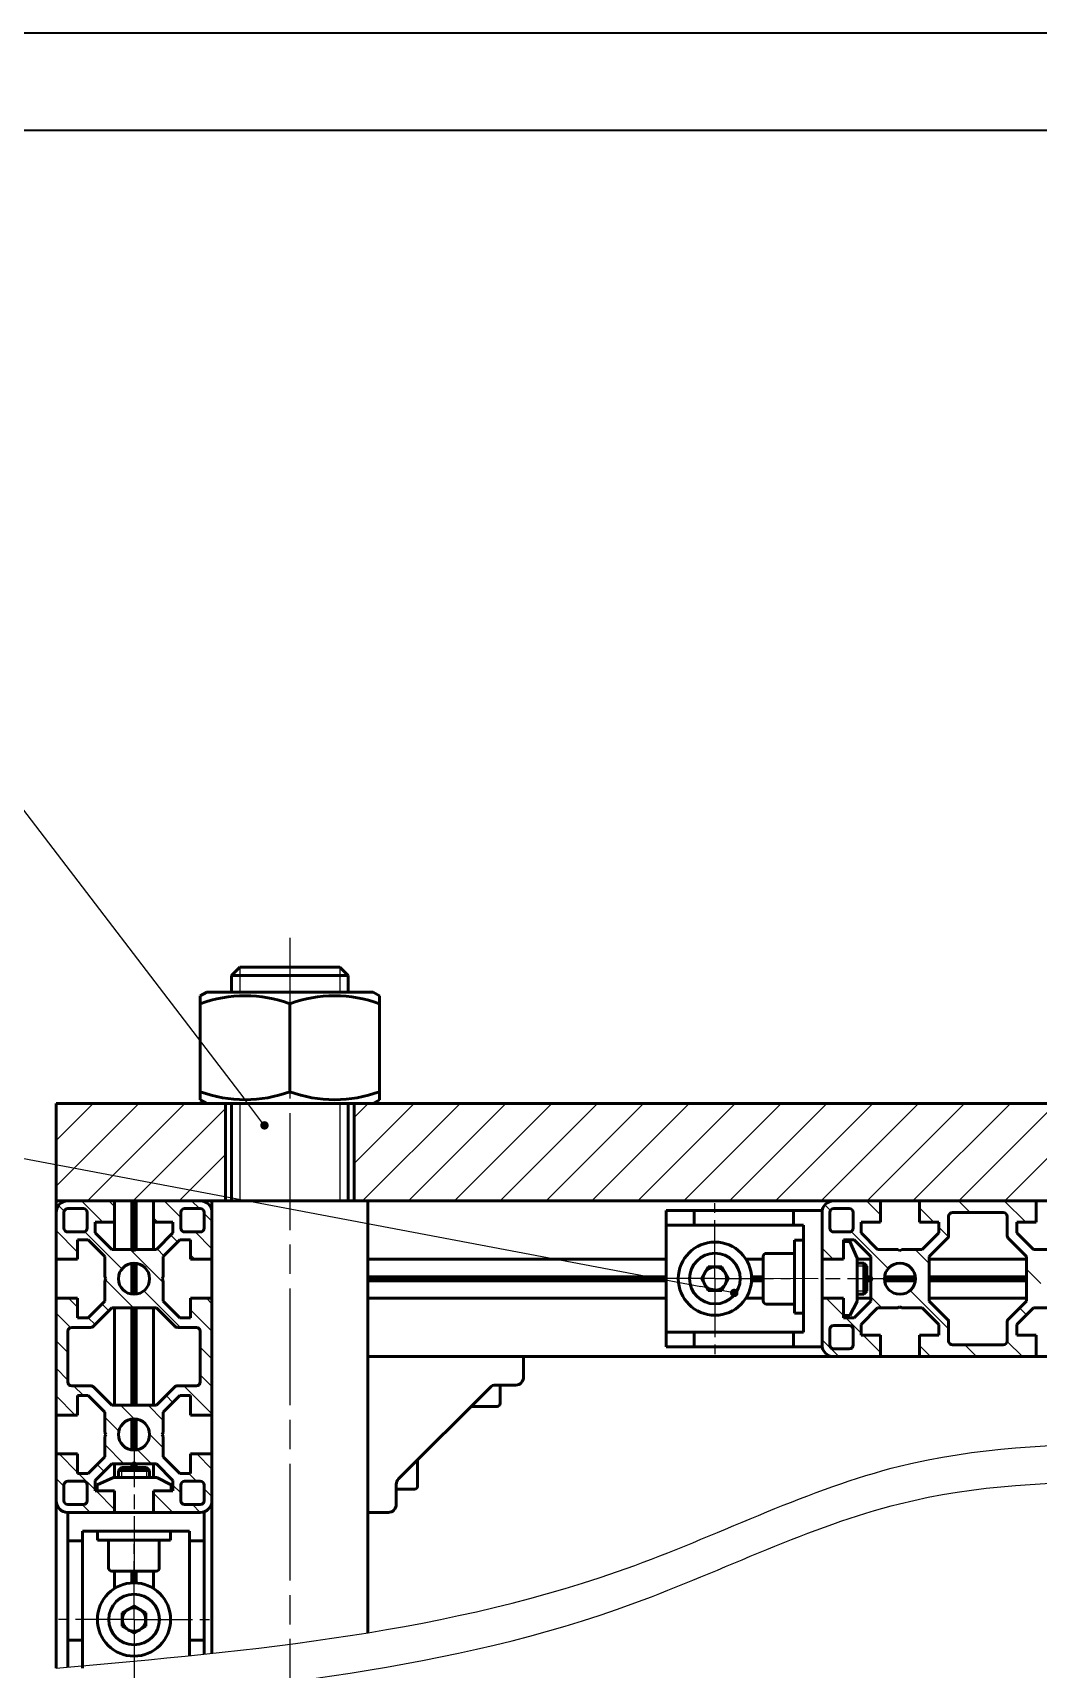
# Model space of a CAD drawing. Header units: millimetres. Extents: x 32504 to 36677, y 41990 to 42879.
# Drawn here: x 34735 to 34838.2, y 42700.6 to 42868.6 of the extents above; entities that cross this region are included whole.
import ezdxf

# ---------------------------------------------------------------- set-up
doc = ezdxf.new("R2010")
doc.units = ezdxf.units.MM
doc.linetypes.add('AM_ISO08W050', pattern=[18, 12, -1.5, 3, -1.5])
doc.linetypes.add('AM_ISO08W050x2', pattern=[9, 6, -0.75, 1.5, -0.75])
for name, color, linetype, lineweight in [('AM_0N', 7, 'Continuous', 50), ('AM_4N', 3, 'Continuous', 25), ('AM_5', 3, 'Continuous', 25), ('Duong_tam', 4, 'AM_ISO08W050', 25), ('Net_dam', 7, 'Continuous', 50), ('Net_manh', 3, 'Continuous', 25)]:
    doc.layers.add(name, color=color, linetype=linetype, lineweight=lineweight)

msp = doc.modelspace()

# ---------------------------------------------------------------- hatches: boundary and pattern name
at = {"layer": 'AM_5'}
h = msp.add_hatch(color=256, dxfattribs=at)
edge = h.paths.add_edge_path(flags=0)
edge.add_arc((34758.7896, 42756.4168), 0.4375, 0, 360)
h = msp.add_hatch(color=256, dxfattribs=at)
edge = h.paths.add_edge_path(flags=0)
edge.add_arc((34807.0248, 42739.2125), 0.4375, 0, 360)
at = {"layer": 'Net_manh'}
h = msp.add_hatch(dxfattribs=at)
h.set_pattern_fill('_U', color=256, scale=3.33, angle=45, pattern_type=0)
h.set_pattern_definition([(45, (40724.442, 64456.958), (-2.3546656, 2.3546656), [])])
h.paths.add_polyline_path([(34778.3331, 42748.6698), (34882.5341, 42748.6698), (34882.5341, 42758.6698), (34778.3331, 42758.6698)])
h.paths.add_polyline_path([(34778.3331, 42758.6698), (34767.9941, 42758.6698), (34767.9941, 42748.6698), (34778.3331, 42748.6698)])
h.paths.add_polyline_path([(34754.7941, 42748.6698), (34754.7941, 42758.6698), (34752.8541, 42758.6698), (34737.3941, 42758.6698), (34737.3941, 42748.6698)])
h.paths.add_polyline_path([(34920.2541, 42758.6698), (34920.2541, 42748.6698), (34993.3815, 42748.6698), (35002.5703, 42754.9401), (35002.5703, 42758.6698)])
h.paths.add_polyline_path([(35008.0358, 42758.6698), (34993.3815, 42748.6698), (35034.7941, 42748.6698), (35034.7941, 42758.6698), (35032.8541, 42758.6698)])
h.paths.add_polyline_path([(35065.3941, 42758.6698), (35047.9941, 42758.6698), (35047.9941, 42748.6698), (35065.3941, 42748.6698)])
h = msp.add_hatch(dxfattribs=at)
h.set_pattern_fill('_U', color=256, scale=2, angle=315, style=0, pattern_type=0)
h.set_pattern_definition([(315, (40417.1464, 66832.2228), (1.41421356, 1.41421356), [])])
h.paths.add_polyline_path([(34748.3941, 42742.9627), (34750.1013, 42744.6698), (34751.1941, 42744.6698), (34751.1941, 42742.6698), (34753.2741, 42742.6698, 0.41421356), (34753.3941, 42742.7898), (34753.3941, 42747.4698, 0.41421356), (34752.1941, 42748.6698), (34747.5141, 42748.6698, 0.41421356), (34747.3941, 42748.5498), (34747.3941, 42746.4698), (34749.3941, 42746.4698), (34749.3941, 42745.3769), (34747.687, 42743.6698), (34745.602, 42743.6698), (34745.3941, 42743.5498), (34745.1863, 42743.6698), (34743.1013, 42743.6698), (34741.3941, 42745.3769), (34741.3941, 42746.4698), (34743.3941, 42746.4698), (34743.3941, 42748.5498, 0.41421356), (34743.2741, 42748.6698), (34738.5941, 42748.6698, 0.41421356), (34737.3941, 42747.4698), (34737.3941, 42742.7898, 0.41421356), (34737.5141, 42742.6698), (34739.5941, 42742.6698), (34739.5941, 42744.6698), (34740.687, 42744.6698), (34742.3941, 42742.9627), (34742.3941, 42740.8776), (34742.5141, 42740.6698), (34742.3941, 42740.4619), (34742.3941, 42738.3769), (34740.687, 42736.6698), (34739.5941, 42736.6698), (34739.5941, 42738.6698), (34737.5141, 42738.6698, 0.41421356), (34737.3941, 42738.5498), (34737.3941, 42726.7898, 0.41421356), (34737.5141, 42726.6698), (34739.5941, 42726.6698), (34739.5941, 42728.6698), (34740.687, 42728.6698), (34742.3941, 42726.9627), (34742.3941, 42724.8776), (34742.5141, 42724.6698), (34742.3941, 42724.4619), (34742.3941, 42722.3769), (34740.687, 42720.6698), (34739.5941, 42720.6698), (34739.5941, 42722.6698), (34737.5141, 42722.6698, 0.41421356), (34737.3941, 42722.5498), (34737.3941, 42717.8698, 0.41421356), (34738.5941, 42716.6698), (34743.2741, 42716.6698, 0.41421356), (34743.3941, 42716.7898), (34743.3941, 42718.8698), (34741.3941, 42718.8698), (34741.3941, 42719.9627), (34743.1012, 42721.6698), (34745.1863, 42721.6698), (34745.3941, 42721.7898), (34745.602, 42721.6698), (34747.687, 42721.6698), (34749.3941, 42719.9627), (34749.3941, 42718.8698), (34747.3941, 42718.8698), (34747.3941, 42716.7898, 0.41421356), (34747.5141, 42716.6698), (34752.1941, 42716.6698, 0.41421356), (34753.3941, 42717.8698), (34753.3941, 42722.5498, 0.41421356), (34753.2741, 42722.6698), (34751.1941, 42722.6698), (34751.1941, 42720.6698), (34750.1013, 42720.6698), (34748.3941, 42722.3769), (34748.3941, 42724.4619), (34748.2741, 42724.6698), (34748.3941, 42724.8776), (34748.3941, 42726.9627), (34750.1013, 42728.6698), (34751.1941, 42728.6698), (34751.1941, 42726.6698), (34753.2741, 42726.6698, 0.41421356), (34753.3941, 42726.7898), (34753.3941, 42738.5498, 0.41421356), (34753.2741, 42738.6698), (34751.1941, 42738.6698), (34751.1941, 42736.6698), (34750.1013, 42736.6698), (34748.3941, 42738.3769), (34748.3941, 42740.4619), (34748.2741, 42740.6698), (34748.3941, 42740.8776)])
h.paths.add_polyline_path([(34746.9941, 42740.6698, -1), (34743.7941, 42740.6698, -1)], flags=16)
h.paths.add_polyline_path([(34750.1941, 42745.8698), (34750.1941, 42747.4698, -0.41421356), (34750.5941, 42747.8698), (34752.1941, 42747.8698, -0.41421356), (34752.5941, 42747.4698), (34752.5941, 42745.8698, -0.41421356), (34752.1941, 42745.4698), (34750.5941, 42745.4698, -0.41421356)], flags=16)
h.paths.add_polyline_path([(34747.687, 42737.6698), (34749.5699, 42735.7869, 0.19891249), (34749.8527, 42735.6698), (34751.7941, 42735.6698, -0.41421356), (34752.1941, 42735.2698), (34752.1941, 42730.0698, -0.41421356), (34751.7941, 42729.6698), (34749.8527, 42729.6698, 0.19891261), (34749.5699, 42729.5526), (34747.687, 42727.6698), (34743.1013, 42727.6698), (34741.2184, 42729.5526, 0.19891258), (34740.9356, 42729.6698), (34738.9941, 42729.6698, -0.41421356), (34738.5941, 42730.0698), (34738.5941, 42735.2698, -0.41421356), (34738.9941, 42735.6698), (34740.9356, 42735.6698, 0.19891267), (34741.2184, 42735.7869), (34743.1012, 42737.6698)], flags=16)
h.paths.add_polyline_path([(34740.1941, 42745.4698), (34738.5941, 42745.4698, -0.41421356), (34738.1941, 42745.8698), (34738.1941, 42747.4698, -0.41421356), (34738.5941, 42747.8698), (34740.1941, 42747.8698, -0.41421356), (34740.5941, 42747.4698), (34740.5941, 42745.8698, -0.41421356)], flags=16)
h.paths.add_polyline_path([(34746.9941, 42724.6698, -1), (34743.7941, 42724.6698, -1)], flags=16)
h.paths.add_polyline_path([(34750.5941, 42719.8698), (34752.1941, 42719.8698, -0.41421356), (34752.5941, 42719.4698), (34752.5941, 42717.8698, -0.41421356), (34752.1941, 42717.4698), (34750.5941, 42717.4698, -0.41421356), (34750.1941, 42717.8698), (34750.1941, 42719.4698, -0.41421356)], flags=16)
h.paths.add_polyline_path([(34740.5941, 42719.4698), (34740.5941, 42717.8698, -0.41421356), (34740.1941, 42717.4698), (34738.5941, 42717.4698, -0.41421356), (34738.1941, 42717.8698), (34738.1941, 42719.4698, -0.41421356), (34738.5941, 42719.8698), (34740.1941, 42719.8698, -0.41421356)], flags=16)
h = msp.add_hatch(dxfattribs=at)
h.set_pattern_fill('_U', color=256, scale=3.333333, angle=315, style=0, pattern_type=0)
h.set_pattern_definition([(315, (45100.6404, 55991.719), (2.3570226, 2.3570226), [])])
h.paths.add_polyline_path([(34843.0415, 42742.9627), (34844.7486, 42744.6698), (34845.8415, 42744.6698), (34845.8415, 42742.6698), (34847.9215, 42742.6698, 0.41421356), (34848.0415, 42742.7898), (34848.0415, 42747.4698, 0.41421356), (34846.8415, 42748.6698), (34842.1615, 42748.6698, 0.41421356), (34842.0415, 42748.5498), (34842.0415, 42746.4698), (34844.0415, 42746.4698), (34844.0415, 42745.3769), (34842.3344, 42743.6698), (34840.2493, 42743.6698), (34840.0415, 42743.5498), (34839.8336, 42743.6698), (34837.7486, 42743.6698), (34836.0415, 42745.3769), (34836.0415, 42746.4698), (34838.0415, 42746.4698), (34838.0415, 42748.5498, 0.41421356), (34837.9215, 42748.6698), (34826.1615, 42748.6698, 0.41421356), (34826.0415, 42748.5498), (34826.0415, 42746.4698), (34828.0415, 42746.4698), (34828.0415, 42745.3769), (34826.3344, 42743.6698), (34824.2493, 42743.6698), (34824.0415, 42743.5498), (34823.8336, 42743.6698), (34821.7486, 42743.6698), (34820.0415, 42745.3769), (34820.0415, 42746.4698), (34822.0415, 42746.4698), (34822.0415, 42748.5498, 0.41421356), (34821.9215, 42748.6698), (34817.2415, 42748.6698, 0.41421356), (34816.0415, 42747.4698), (34816.0415, 42742.7898, 0.41421356), (34816.1615, 42742.6698), (34818.2415, 42742.6698), (34818.2415, 42744.6698), (34819.3344, 42744.6698), (34821.0415, 42742.9627), (34821.0415, 42740.8776), (34821.1615, 42740.6698), (34821.0415, 42740.4619), (34821.0415, 42738.3769), (34819.3344, 42736.6698), (34818.2415, 42736.6698), (34818.2415, 42738.6698), (34816.1615, 42738.6698, 0.41421356), (34816.0415, 42738.5498), (34816.0415, 42733.8698, 0.41421356), (34817.2415, 42732.6698), (34821.9215, 42732.6698, 0.41421356), (34822.0415, 42732.7898), (34822.0415, 42734.8698), (34820.0415, 42734.8698), (34820.0415, 42735.9626), (34821.7486, 42737.6698), (34823.8336, 42737.6698), (34824.0415, 42737.7898), (34824.2493, 42737.6698), (34826.3344, 42737.6698), (34828.0415, 42735.9627), (34828.0415, 42734.8698), (34826.0415, 42734.8698), (34826.0415, 42732.7898, 0.41421356), (34826.1615, 42732.6698), (34837.9215, 42732.6698, 0.41421356), (34838.0415, 42732.7898), (34838.0415, 42734.8698), (34836.0415, 42734.8698), (34836.0415, 42735.9626), (34837.7486, 42737.6698), (34839.8336, 42737.6698), (34840.0415, 42737.7898), (34840.2493, 42737.6698), (34842.3344, 42737.6698), (34844.0415, 42735.9627), (34844.0415, 42734.8698), (34842.0415, 42734.8698), (34842.0415, 42732.7898, 0.41421356), (34842.1615, 42732.6698), (34846.8415, 42732.6698, 0.41421356), (34848.0415, 42733.8698), (34848.0415, 42738.5498, 0.41421356), (34847.9215, 42738.6698), (34845.8415, 42738.6698), (34845.8415, 42736.6698), (34844.7486, 42736.6698), (34843.0415, 42738.3769), (34843.0415, 42740.4619), (34842.9215, 42740.6698), (34843.0415, 42740.8776)])
h.paths.add_polyline_path([(34825.6415, 42740.6698, -1), (34822.4415, 42740.6698, -1)], flags=16)
h.paths.add_polyline_path([(34818.8415, 42745.4698), (34817.2415, 42745.4698, -0.41421356), (34816.8415, 42745.8698), (34816.8415, 42747.4698, -0.41421356), (34817.2415, 42747.8698), (34818.8415, 42747.8698, -0.41421356), (34819.2415, 42747.4698), (34819.2415, 42745.8698, -0.41421356)], flags=16)
h.paths.add_polyline_path([(34827.0415, 42742.9627), (34828.9243, 42744.8455, 0.19891258), (34829.0415, 42745.1283), (34829.0415, 42747.0698, -0.41421356), (34829.4415, 42747.4698), (34834.6415, 42747.4698, -0.41421356), (34835.0415, 42747.0698), (34835.0415, 42745.1283, 0.19891267), (34835.1586, 42744.8455), (34837.0415, 42742.9627), (34837.0415, 42738.3769), (34835.1586, 42736.494, 0.19891249), (34835.0415, 42736.2112), (34835.0415, 42734.2698, -0.41421356), (34834.6415, 42733.8698), (34829.4415, 42733.8698, -0.41421356), (34829.0415, 42734.2698), (34829.0415, 42736.2112, 0.19891261), (34828.9243, 42736.494), (34827.0415, 42738.3769)], flags=16)
h.paths.add_polyline_path([(34819.2415, 42735.4698), (34819.2415, 42733.8698, -0.41421356), (34818.8415, 42733.4698), (34817.2415, 42733.4698, -0.41421356), (34816.8415, 42733.8698), (34816.8415, 42735.4698, -0.41421356), (34817.2415, 42735.8698), (34818.8415, 42735.8698, -0.41421356)], flags=16)
h.paths.add_polyline_path([(34841.6415, 42740.6698, -1), (34838.4415, 42740.6698, -1)], flags=16)
h.paths.add_polyline_path([(34844.8415, 42745.8698), (34844.8415, 42747.4698, -0.41421356), (34845.2415, 42747.8698), (34846.8415, 42747.8698, -0.41421356), (34847.2415, 42747.4698), (34847.2415, 42745.8698, -0.41421356), (34846.8415, 42745.4698), (34845.2415, 42745.4698, -0.41421356)], flags=16)
h.paths.add_polyline_path([(34845.2415, 42735.8698), (34846.8415, 42735.8698, -0.41421356), (34847.2415, 42735.4698), (34847.2415, 42733.8698, -0.41421356), (34846.8415, 42733.4698), (34845.2415, 42733.4698, -0.41421356), (34844.8415, 42733.8698), (34844.8415, 42735.4698, -0.41421356)], flags=16)

# ---------------------------------------------------------------- linework, layer by layer
at = {"layer": 'AM_0N'}
for p, q in [((34755.3941, 42771.8109), (34756.253, 42772.6698)), ((34766.5353, 42772.6698), (34756.253, 42772.6698)), ((34767.3941, 42771.8109), (34766.5353, 42772.6698)), ((34767.3941, 42771.8109), (34755.3941, 42771.8109)), ((34752.8541, 42770.1098), (34752.1941, 42769.7287)), ((34752.1941, 42769.7287), (34752.1941, 42759.0508)), ((34752.8541, 42770.1098), (34769.9341, 42770.1098)), ((34761.3941, 42768.9054), (34761.3941, 42759.8741)), ((34769.9341, 42770.1098), (34770.5941, 42769.7287)), ((34770.5941, 42769.7287), (34770.5941, 42759.0508)), ((34752.1941, 42759.0508), (34752.8541, 42758.6698)), ((34770.5941, 42759.0508), (34769.9341, 42758.6698)), ((34769.9341, 42758.6698), (34752.8541, 42758.6698)), ((34813.2015, 42744.6376), (34813.2015, 42737.1176)), ((34814.1215, 42744.6376), (34813.2015, 42744.6376)), ((34814.1215, 42737.1176), (34814.1215, 42744.6376)), ((34819.6415, 42742.2776), (34820.3348, 42742.2776)), ((34820.3348, 42742.2776), (34820.6415, 42741.9709)), ((34820.3348, 42739.0776), (34820.3348, 42742.2776)), ((34820.6415, 42739.3843), (34820.6415, 42741.9709)), ((34819.6415, 42739.0776), (34820.3348, 42739.0776)), ((34813.2015, 42737.1176), (34814.1215, 42737.1176)), ((34743.7941, 42720.963), (34744.1009, 42721.2698)), ((34743.7941, 42720.2698), (34743.7941, 42720.963)), ((34746.9941, 42720.963), (34743.7941, 42720.963)), ((34746.6874, 42721.2698), (34744.1009, 42721.2698)), ((34746.9941, 42720.2698), (34746.9941, 42720.963)), ((34749.1541, 42714.7498), (34741.6341, 42714.7498)), ((34741.6341, 42714.7498), (34741.6341, 42713.8298)), ((34741.6341, 42713.8298), (34749.1541, 42713.8298)), ((34749.1541, 42713.8298), (34749.1541, 42714.7498))]:
    msp.add_line(p, q, dxfattribs=at)
for centre in [(34805.0415, 42740.6776), (34745.3941, 42705.6698)]:
    msp.add_circle(centre, 3.76, dxfattribs=at)
for centre, start, end in [((34756.7941, 42756.4664), 69.705445, 110.294555), ((34765.9941, 42756.4664), 69.705445, 110.294555), ((34756.7941, 42772.3132), 249.705445, 290.294555), ((34765.9941, 42772.3132), 249.705445, 290.294555)]:
    msp.add_arc(centre, 13.2624, start, end, dxfattribs=at)
at = {"layer": 'AM_4N'}
for p, q in [((34756.253, 42772.6698), (34756.253, 42770.1098)), ((34766.5353, 42772.6698), (34766.5353, 42770.1098)), ((34756.253, 42758.6698), (34756.253, 42748.6698)), ((34766.5353, 42758.6698), (34766.5353, 42748.6698)), ((34820.6415, 42741.9709), (34819.6415, 42741.9709)), ((34820.6415, 42739.3843), (34819.6415, 42739.3843)), ((34744.1009, 42721.2698), (34744.1009, 42720.2698)), ((34746.6874, 42721.2698), (34746.6874, 42720.2698))]:
    msp.add_line(p, q, dxfattribs=at)
at = {"layer": 'AM_5'}
for p, q in [((34709.5703, 42820.7746), (34756.6634, 42759.1969)), ((34758.5238, 42756.7643), (34756.6634, 42759.1969)), ((34709.5703, 42757.6374), (34803.5857, 42739.8627)), ((34806.5949, 42739.2938), (34803.5857, 42739.8627))]:
    msp.add_line(p, q, dxfattribs=at)
at = {"layer": 'Duong_tam'}
msp.add_line((34761.3941, 42775.6698), (34761.3941, 42405.426), dxfattribs=at)
at = {"layer": 'Duong_tam', "linetype": 'AM_ISO08W050x2'}
for p, q in [((34805.0415, 42740.6776), (34805.0415, 42748.4376)), ((34805.0415, 42740.6776), (34797.2815, 42740.6776)), ((34805.0415, 42740.6776), (34812.8015, 42740.6776)), ((34805.0415, 42740.6776), (34805.0415, 42732.9176)), ((34824.6415, 42740.6658), (34808.8015, 42740.6816)), ((34745.3941, 42725.2698), (34745.3941, 42709.4298)), ((34745.3941, 42705.6698), (34745.3941, 42713.4298)), ((34745.3941, 42705.6698), (34737.6341, 42705.6698)), ((34745.3941, 42705.6698), (34753.1541, 42705.6698)), ((34745.3941, 42705.6698), (34745.3941, 42697.9098))]:
    msp.add_line(p, q, dxfattribs=at)
at = {"layer": 'Net_dam'}
for p, q in [((34766.5353, 42772.6698), (34756.253, 42772.6698)), ((34755.3941, 42771.8109), (34755.3941, 42770.1098)), ((34767.3941, 42770.1098), (34767.3941, 42771.8109)), ((34737.3941, 42758.6698), (34737.3941, 42748.6698)), ((34755.3941, 42758.6698), (34737.3941, 42758.6698)), ((34754.7941, 42758.6698), (34754.7941, 42748.6698)), ((34755.3941, 42748.6698), (34755.3941, 42758.6698)), ((34767.3941, 42758.6698), (34767.3941, 42748.6698)), ((34854.5941, 42758.6698), (34767.3941, 42758.6698)), ((34767.3941, 42748.6698), (34767.3941, 42758.6698)), ((34767.9941, 42758.6698), (34767.9941, 42748.6698)), ((34755.3941, 42748.6698), (34737.3941, 42748.6698)), ((34737.3941, 42748.6698), (34737.3941, 42747.4698)), ((34737.3941, 42747.4698), (34737.3941, 42742.7898)), ((34738.1941, 42747.4698), (34738.1941, 42745.8698)), ((34743.2741, 42748.6698), (34738.5941, 42748.6698)), ((34740.1941, 42747.8698), (34738.5941, 42747.8698)), ((34740.5941, 42745.8698), (34740.5941, 42747.4698)), ((34743.3941, 42748.6698), (34743.3941, 42748.5498)), ((34743.3941, 42746.4698), (34743.3941, 42748.5498)), ((34745.1863, 42748.6698), (34745.1863, 42743.6698)), ((34745.3941, 42748.6698), (34745.3941, 42743.5498)), ((34745.602, 42748.6698), (34745.602, 42743.6698)), ((34747.3941, 42748.6698), (34747.3941, 42748.5498)), ((34747.3941, 42748.5498), (34747.3941, 42746.4698)), ((34752.1941, 42748.6698), (34747.5141, 42748.6698)), ((34750.1941, 42747.4698), (34750.1941, 42745.8698)), ((34752.1941, 42747.8698), (34750.5941, 42747.8698)), ((34752.5941, 42745.8698), (34752.5941, 42747.4698)), ((34753.3941, 42748.6698), (34753.3941, 42702.1947)), ((34755.3941, 42748.6698), (34753.3941, 42748.6698)), ((34753.3941, 42742.7898), (34753.3941, 42747.4698)), ((34755.3941, 42748.6698), (34767.3941, 42748.6698)), ((34769.3941, 42748.6698), (34767.3941, 42748.6698)), ((34854.5941, 42748.6698), (34767.3941, 42748.6698)), ((34769.3941, 42704.3103), (34769.3941, 42748.6698)), ((34800.0415, 42747.6776), (34800.0415, 42746.1776)), ((34800.0415, 42747.6776), (34800.8415, 42747.6776)), ((34800.8415, 42747.6776), (34802.9101, 42747.6776)), ((34802.9101, 42746.1776), (34802.9101, 42747.6776)), ((34802.9101, 42747.6776), (34803.4758, 42747.6776)), ((34803.4758, 42747.6776), (34812.8872, 42747.6776)), ((34812.8872, 42747.6776), (34813.1215, 42747.6776)), ((34813.1215, 42747.6776), (34813.9215, 42747.6776)), ((34813.1215, 42747.6776), (34813.1215, 42746.1776)), ((34813.9215, 42747.6776), (34816.0415, 42747.6776)), ((34816.0415, 42747.6776), (34816.0415, 42742.7898)), ((34816.0415, 42747.4698), (34816.0415, 42742.7898)), ((34816.8415, 42747.4698), (34816.8415, 42745.8698)), ((34821.9215, 42748.6698), (34817.2415, 42748.6698)), ((34818.8415, 42747.8698), (34817.2415, 42747.8698)), ((34819.2415, 42745.8698), (34819.2415, 42747.4698)), ((34822.0415, 42746.4698), (34822.0415, 42748.5498)), ((34826.0415, 42748.5498), (34826.0415, 42746.4698)), ((34837.9215, 42748.6698), (34826.1615, 42748.6698)), ((34829.0415, 42747.0698), (34829.0415, 42745.1283)), ((34834.6415, 42747.4698), (34829.4415, 42747.4698)), ((34835.0415, 42745.1283), (34835.0415, 42747.0698)), ((34838.0415, 42746.4698), (34838.0415, 42748.5498)), ((34738.5941, 42745.4698), (34740.1941, 42745.4698)), ((34741.3941, 42746.4698), (34743.3941, 42746.4698)), ((34741.3941, 42745.3769), (34741.3941, 42746.4698)), ((34743.1013, 42743.6698), (34741.3941, 42745.3769)), ((34743.3941, 42746.4698), (34743.3941, 42743.6698)), ((34747.3941, 42746.4698), (34749.3941, 42746.4698)), ((34747.3941, 42746.4698), (34747.3941, 42743.6698)), ((34749.3941, 42745.3769), (34747.687, 42743.6698)), ((34749.3941, 42746.4698), (34749.3941, 42745.3769)), ((34750.5941, 42745.4698), (34752.1941, 42745.4698)), ((34800.0415, 42746.1776), (34800.8415, 42746.1776)), ((34800.0415, 42746.1776), (34800.0415, 42735.1776)), ((34800.8415, 42746.1776), (34802.9101, 42746.1776)), ((34803.4758, 42746.1776), (34802.9101, 42746.1776)), ((34803.4758, 42746.1776), (34812.8872, 42746.1776)), ((34813.1215, 42746.1776), (34812.8872, 42746.1776)), ((34813.1215, 42746.1776), (34813.9215, 42746.1776)), ((34814.1215, 42746.1776), (34813.9215, 42746.1776)), ((34814.1215, 42735.1776), (34814.1215, 42746.1776)), ((34817.2415, 42745.4698), (34818.8415, 42745.4698)), ((34820.0415, 42746.4698), (34822.0415, 42746.4698)), ((34820.0415, 42745.3769), (34820.0415, 42746.4698)), ((34821.7486, 42743.6698), (34820.0415, 42745.3769)), ((34826.0415, 42746.4698), (34828.0415, 42746.4698)), ((34828.0415, 42745.3769), (34826.3344, 42743.6698)), ((34828.0415, 42746.4698), (34828.0415, 42745.3769)), ((34836.0415, 42746.4698), (34838.0415, 42746.4698)), ((34836.0415, 42745.3769), (34836.0415, 42746.4698)), ((34837.7486, 42743.6698), (34836.0415, 42745.3769)), ((34739.5941, 42744.6698), (34740.687, 42744.6698)), ((34739.5941, 42742.6698), (34739.5941, 42744.6698)), ((34740.687, 42744.6698), (34742.3941, 42742.9627)), ((34745.1863, 42743.6698), (34743.1013, 42743.6698)), ((34745.3941, 42743.5498), (34745.1863, 42743.6698)), ((34745.602, 42743.6698), (34745.3941, 42743.5498)), ((34747.687, 42743.6698), (34745.602, 42743.6698)), ((34748.3941, 42742.9627), (34750.1013, 42744.6698)), ((34750.1013, 42744.6698), (34751.1941, 42744.6698)), ((34751.1941, 42744.6698), (34751.1941, 42742.6698)), ((34818.2415, 42742.6776), (34818.2415, 42744.6776)), ((34818.2415, 42744.6698), (34819.3344, 42744.6698)), ((34818.2415, 42742.6698), (34818.2415, 42744.6698)), ((34818.2415, 42744.4776), (34818.8783, 42744.4776)), ((34818.8783, 42744.4776), (34819.6415, 42742.788)), ((34819.3344, 42744.6698), (34821.0415, 42742.9627)), ((34823.8336, 42743.6698), (34821.7486, 42743.6698)), ((34824.0415, 42743.5498), (34823.8336, 42743.6698)), ((34824.2493, 42743.6698), (34824.0415, 42743.5498)), ((34826.3344, 42743.6698), (34824.2493, 42743.6698)), ((34828.9243, 42744.8455), (34827.0415, 42742.9627)), ((34837.0415, 42742.9627), (34835.1586, 42744.8455)), ((34839.8336, 42743.6698), (34837.7486, 42743.6698)), ((34737.3941, 42742.7898), (34737.3941, 42738.5498)), ((34737.5141, 42742.6698), (34739.5941, 42742.6698)), ((34742.3941, 42742.9627), (34742.3941, 42740.8776)), ((34745.1863, 42742.2562), (34745.1863, 42739.0833)), ((34745.3941, 42742.2698), (34745.3941, 42739.0698)), ((34745.602, 42742.2562), (34745.602, 42739.0833)), ((34748.3941, 42740.8776), (34748.3941, 42742.9627)), ((34751.1941, 42742.6698), (34753.2741, 42742.6698)), ((34800.0415, 42742.6698), (34769.3941, 42742.6698)), ((34810.0015, 42742.6698), (34808.2304, 42742.6698)), ((34810.0015, 42738.3898), (34810.0015, 42742.9498)), ((34813.2015, 42743.2698), (34810.3215, 42743.2698)), ((34816.0415, 42742.7976), (34816.0415, 42738.5576)), ((34816.0415, 42742.7898), (34816.0415, 42733.6776)), ((34816.0415, 42742.6776), (34816.1615, 42742.6776)), ((34816.1615, 42742.6776), (34818.2415, 42742.6776)), ((34816.1615, 42742.6698), (34818.2415, 42742.6698)), ((34819.6415, 42740.6776), (34819.6415, 42742.788)), ((34819.6415, 42742.6776), (34821.0415, 42742.6776)), ((34821.0415, 42742.6698), (34819.6415, 42742.6698)), ((34819.6415, 42740.6776), (34819.6415, 42742.2776)), ((34821.0415, 42742.9627), (34821.0415, 42740.8776)), ((34827.0415, 42742.9627), (34827.0415, 42738.3769)), ((34837.0415, 42742.6698), (34827.0415, 42742.6698)), ((34837.0415, 42738.3769), (34837.0415, 42742.9627)), ((34742.3941, 42740.8776), (34742.5141, 42740.6698)), ((34742.5141, 42740.6698), (34742.3941, 42740.4619)), ((34742.3941, 42740.4619), (34742.3941, 42738.3769)), ((34748.2741, 42740.6698), (34748.3941, 42740.8776)), ((34748.3941, 42740.4619), (34748.2741, 42740.6698)), ((34748.3941, 42738.3769), (34748.3941, 42740.4619)), ((34800.0415, 42740.8776), (34769.3941, 42740.8776)), ((34800.0415, 42740.6698), (34769.3941, 42740.6698)), ((34800.0415, 42740.4619), (34769.3941, 42740.4619)), ((34803.6512, 42740.6776), (34804.3463, 42741.8816)), ((34803.6512, 42740.6776), (34804.3463, 42739.4736)), ((34805.7366, 42741.8816), (34804.3463, 42741.8816)), ((34805.7366, 42741.8816), (34806.4317, 42740.6776)), ((34806.4317, 42740.6776), (34805.7366, 42739.4736)), ((34808.7793, 42740.8776), (34808.7962, 42740.8776)), ((34810.0015, 42740.4619), (34808.7953, 42740.4619)), ((34810.0015, 42740.8776), (34808.7962, 42740.8776)), ((34808.7962, 42740.6698), (34808.8015, 42740.6698)), ((34810.0015, 42740.6698), (34808.8015, 42740.6698)), ((34819.6415, 42740.6776), (34819.6415, 42738.3303)), ((34819.6415, 42740.6776), (34819.6415, 42739.0776)), ((34821.0415, 42740.8776), (34820.6415, 42740.8776)), ((34821.1615, 42740.6698), (34820.6415, 42740.6698)), ((34821.0415, 42740.4619), (34820.6415, 42740.4619)), ((34821.0415, 42740.8776), (34821.1615, 42740.6698)), ((34821.1615, 42740.6698), (34821.0415, 42740.4619)), ((34821.0415, 42740.4619), (34821.0415, 42738.3769)), ((34825.6415, 42740.6698), (34822.4415, 42740.6698)), ((34825.6279, 42740.8776), (34822.455, 42740.8776)), ((34825.6279, 42740.4619), (34822.455, 42740.4619)), ((34837.0415, 42740.8776), (34827.0415, 42740.8776)), ((34837.0415, 42740.6698), (34827.0415, 42740.6698)), ((34837.0415, 42740.4619), (34827.0415, 42740.4619)), ((34739.5941, 42738.6698), (34737.5141, 42738.6698)), ((34739.5941, 42736.6698), (34739.5941, 42738.6698)), ((34751.1941, 42738.6698), (34751.1941, 42736.6698)), ((34753.2741, 42738.6698), (34751.1941, 42738.6698)), ((34800.0415, 42738.6698), (34769.3941, 42738.6698)), ((34804.3463, 42739.4736), (34805.7366, 42739.4736)), ((34810.0015, 42738.6698), (34808.2205, 42738.6698)), ((34808.2205, 42738.6698), (34808.7604, 42738.6698)), ((34816.0415, 42738.6776), (34816.1615, 42738.6776)), ((34818.2415, 42738.6776), (34816.1615, 42738.6776)), ((34818.2415, 42738.6698), (34816.1615, 42738.6698)), ((34818.2415, 42736.6776), (34818.2415, 42738.6776)), ((34818.2415, 42736.6698), (34818.2415, 42738.6698)), ((34819.6415, 42738.6776), (34821.0415, 42738.6776)), ((34821.0415, 42738.6698), (34819.6415, 42738.6698)), ((34820.3348, 42739.0776), (34820.6415, 42739.3843)), ((34837.0415, 42738.6698), (34827.0415, 42738.6698)), ((34737.3941, 42738.5498), (34737.3941, 42726.7898)), ((34742.3941, 42738.3769), (34740.687, 42736.6698)), ((34743.1012, 42737.6698), (34741.2184, 42735.7869)), ((34747.687, 42737.6698), (34743.1012, 42737.6698)), ((34743.3941, 42737.6698), (34743.3941, 42727.6698)), ((34745.1863, 42737.6698), (34745.1863, 42727.6698)), ((34745.3941, 42737.6698), (34745.3941, 42727.6698)), ((34745.602, 42737.6698), (34745.602, 42727.6698)), ((34747.3941, 42737.6698), (34747.3941, 42727.6698)), ((34749.5699, 42735.7869), (34747.687, 42737.6698)), ((34750.1013, 42736.6698), (34748.3941, 42738.3769)), ((34753.3941, 42726.7898), (34753.3941, 42738.5498)), ((34810.3215, 42738.0698), (34813.2015, 42738.0698)), ((34816.0415, 42738.5498), (34816.0415, 42733.8698)), ((34816.0415, 42738.5498), (34816.0415, 42733.8698)), ((34818.8912, 42736.8776), (34819.6415, 42738.3303)), ((34821.0415, 42738.3769), (34819.3344, 42736.6698)), ((34820.0415, 42735.9626), (34821.7486, 42737.6698)), ((34821.7486, 42737.6698), (34823.8336, 42737.6698)), ((34823.8336, 42737.6698), (34824.0415, 42737.7898)), ((34824.0415, 42737.7898), (34824.2493, 42737.6698)), ((34824.2493, 42737.6698), (34826.3344, 42737.6698)), ((34826.3344, 42737.6698), (34828.0415, 42735.9627)), ((34827.0415, 42738.3769), (34828.9243, 42736.494)), ((34835.1586, 42736.494), (34837.0415, 42738.3769)), ((34836.0415, 42735.9626), (34837.7486, 42737.6698)), ((34837.7486, 42737.6698), (34839.8336, 42737.6698)), ((34738.5941, 42735.2698), (34738.5941, 42730.0698)), ((34740.9356, 42735.6698), (34738.9941, 42735.6698)), ((34740.687, 42736.6698), (34739.5941, 42736.6698)), ((34751.7941, 42735.6698), (34749.8527, 42735.6698)), ((34751.1941, 42736.6698), (34750.1013, 42736.6698)), ((34752.1941, 42730.0698), (34752.1941, 42735.2698)), ((34816.8415, 42735.4698), (34816.8415, 42733.8698)), ((34818.8415, 42735.8698), (34817.2415, 42735.8698)), ((34818.2415, 42736.8776), (34818.8912, 42736.8776)), ((34819.3344, 42736.6698), (34818.2415, 42736.6698)), ((34819.2415, 42733.8698), (34819.2415, 42735.4698)), ((34820.0415, 42734.8698), (34820.0415, 42735.9626)), ((34828.0415, 42735.9627), (34828.0415, 42734.8698)), ((34829.0415, 42736.2112), (34829.0415, 42734.2698)), ((34835.0415, 42734.2698), (34835.0415, 42736.2112)), ((34836.0415, 42734.8698), (34836.0415, 42735.9626)), ((34800.0415, 42735.1776), (34800.0415, 42733.6776)), ((34800.8415, 42735.1776), (34800.0415, 42735.1776)), ((34800.0415, 42733.6776), (34800.8415, 42733.6776)), ((34802.9101, 42735.1776), (34800.8415, 42735.1776)), ((34800.8415, 42733.6776), (34802.9101, 42733.6776)), ((34802.9101, 42733.6776), (34802.9101, 42735.1776)), ((34802.9101, 42735.1776), (34803.4758, 42735.1776)), ((34803.4758, 42733.6776), (34802.9101, 42733.6776)), ((34812.8872, 42735.1776), (34803.4758, 42735.1776)), ((34803.4758, 42733.6776), (34812.8872, 42733.6776)), ((34812.8872, 42735.1776), (34813.1215, 42735.1776)), ((34813.1215, 42733.6776), (34812.8872, 42733.6776)), ((34813.1215, 42735.1776), (34813.1215, 42733.6776)), ((34813.9215, 42735.1776), (34813.1215, 42735.1776)), ((34813.1215, 42733.6776), (34813.9215, 42733.6776)), ((34813.9215, 42735.1776), (34814.1215, 42735.1776)), ((34813.9215, 42733.6776), (34816.0415, 42733.6776)), ((34822.0415, 42734.8698), (34820.0415, 42734.8698)), ((34822.0415, 42732.7898), (34822.0415, 42734.8698)), ((34826.0415, 42734.8698), (34826.0415, 42732.7898)), ((34828.0415, 42734.8698), (34826.0415, 42734.8698)), ((34829.4415, 42733.8698), (34834.6415, 42733.8698)), ((34838.0415, 42734.8698), (34836.0415, 42734.8698)), ((34838.0415, 42732.7898), (34838.0415, 42734.8698)), ((34769.3941, 42732.6698), (34785.3941, 42732.6698)), ((34817.2415, 42732.6698), (34769.3941, 42732.6698)), ((34785.3941, 42732.6698), (34785.3941, 42730.5498)), ((34817.2415, 42733.4698), (34818.8415, 42733.4698)), ((34817.2415, 42732.6698), (34821.9215, 42732.6698)), ((34826.1615, 42732.6698), (34821.9215, 42732.6698)), ((34826.1615, 42732.6698), (34837.9215, 42732.6698)), ((34842.1615, 42732.6698), (34837.9215, 42732.6698)), ((34738.9941, 42729.6698), (34740.9356, 42729.6698)), ((34739.5941, 42728.6698), (34740.687, 42728.6698)), ((34739.5941, 42726.6698), (34739.5941, 42728.6698)), ((34740.687, 42728.6698), (34742.3941, 42726.9627)), ((34741.2184, 42729.5526), (34743.1013, 42727.6698)), ((34747.687, 42727.6698), (34749.5699, 42729.5526)), ((34748.3941, 42726.9627), (34750.1013, 42728.6698)), ((34749.8527, 42729.6698), (34751.7941, 42729.6698)), ((34750.1013, 42728.6698), (34751.1941, 42728.6698)), ((34751.1941, 42728.6698), (34751.1941, 42726.6698)), ((34781.9598, 42729.5154), (34772.5485, 42720.1041)), ((34784.5941, 42729.7498), (34782.5255, 42729.7498)), ((34782.9941, 42727.8698), (34782.9941, 42729.7498)), ((34742.3941, 42726.9627), (34742.3941, 42724.8776)), ((34743.1013, 42727.6698), (34747.687, 42727.6698)), ((34748.3941, 42724.8776), (34748.3941, 42726.9627)), ((34780.3941, 42727.5498), (34779.9941, 42727.5498)), ((34782.6741, 42727.5498), (34780.3941, 42727.5498)), ((34737.3941, 42726.7898), (34737.3941, 42722.5498)), ((34737.5141, 42726.6698), (34739.5941, 42726.6698)), ((34745.1863, 42726.2562), (34745.1863, 42723.0833)), ((34745.3941, 42726.2698), (34745.3941, 42723.0698)), ((34745.602, 42726.2562), (34745.602, 42723.0833)), ((34751.1941, 42726.6698), (34753.2741, 42726.6698)), ((34742.3941, 42724.8776), (34742.5141, 42724.6698)), ((34742.5141, 42724.6698), (34742.3941, 42724.4619)), ((34742.3941, 42724.4619), (34742.3941, 42722.3769)), ((34748.2741, 42724.6698), (34748.3941, 42724.8776)), ((34748.3941, 42724.4619), (34748.2741, 42724.6698)), ((34748.3941, 42722.3769), (34748.3941, 42724.4619)), ((34737.3941, 42722.5498), (34737.3941, 42717.8698)), ((34739.5941, 42722.6698), (34737.5141, 42722.6698)), ((34739.5941, 42720.6698), (34739.5941, 42722.6698)), ((34742.3941, 42722.3769), (34740.687, 42720.6698)), ((34750.1013, 42720.6698), (34748.3941, 42722.3769)), ((34751.1941, 42722.6698), (34751.1941, 42720.6698)), ((34753.2741, 42722.6698), (34751.1941, 42722.6698)), ((34753.3941, 42717.8698), (34753.3941, 42722.5498)), ((34774.5141, 42722.0698), (34774.5141, 42719.5625)), ((34740.687, 42720.6698), (34739.5941, 42720.6698)), ((34741.3941, 42719.9627), (34743.1012, 42721.6698)), ((34741.5941, 42719.5066), (34743.2837, 42720.2698)), ((34743.1012, 42721.6698), (34745.1863, 42721.6698)), ((34745.3941, 42720.2698), (34743.2837, 42720.2698)), ((34743.3941, 42721.6698), (34743.3941, 42720.2698)), ((34745.3941, 42720.2698), (34743.7941, 42720.2698)), ((34745.1863, 42721.6698), (34745.3941, 42721.7898)), ((34745.1863, 42721.6698), (34745.1863, 42721.2698)), ((34745.3941, 42721.7898), (34745.602, 42721.6698)), ((34745.3941, 42721.7898), (34745.3941, 42721.2698)), ((34745.3941, 42720.2698), (34747.7415, 42720.2698)), ((34745.3941, 42720.2698), (34746.9941, 42720.2698)), ((34745.602, 42721.6698), (34747.687, 42721.6698)), ((34745.602, 42721.6698), (34745.602, 42721.2698)), ((34746.9941, 42720.963), (34746.6874, 42721.2698)), ((34747.3941, 42721.6698), (34747.3941, 42720.2698)), ((34747.687, 42721.6698), (34749.3941, 42719.9627)), ((34749.1941, 42719.5195), (34747.7415, 42720.2698)), ((34751.1941, 42720.6698), (34750.1013, 42720.6698)), ((34738.1941, 42719.4698), (34738.1941, 42717.8698)), ((34740.1941, 42719.8698), (34738.5941, 42719.8698)), ((34740.5941, 42717.8698), (34740.5941, 42719.4698)), ((34741.3941, 42718.8698), (34741.3941, 42719.9627)), ((34743.3941, 42718.8698), (34741.3941, 42718.8698)), ((34741.5941, 42718.8698), (34741.5941, 42719.5066)), ((34743.3941, 42716.7898), (34743.3941, 42718.8698)), ((34747.3941, 42718.8698), (34747.3941, 42716.7898)), ((34749.3941, 42718.8698), (34747.3941, 42718.8698)), ((34749.1941, 42718.8698), (34749.1941, 42719.5195)), ((34749.3941, 42719.9627), (34749.3941, 42718.8698)), ((34750.1941, 42719.4698), (34750.1941, 42717.8698)), ((34752.1941, 42719.8698), (34750.5941, 42719.8698)), ((34752.5941, 42717.8698), (34752.5941, 42719.4698)), ((34772.3141, 42719.5384), (34772.3141, 42717.4698)), ((34772.3141, 42719.0698), (34774.1941, 42719.0698)), ((34774.5141, 42719.5625), (34774.5141, 42719.3898)), ((34737.3941, 42717.8698), (34737.3941, 42700.6698)), ((34738.5941, 42717.4698), (34740.1941, 42717.4698)), ((34743.3941, 42716.7898), (34743.3941, 42716.6698)), ((34747.3941, 42716.7898), (34747.3941, 42716.6698)), ((34750.5941, 42717.4698), (34752.1941, 42717.4698)), ((34738.5941, 42716.6698), (34743.2741, 42716.6698)), ((34738.5941, 42714.5498), (34738.5941, 42716.6698)), ((34743.2741, 42716.6698), (34747.5141, 42716.6698)), ((34747.5141, 42716.6698), (34752.1941, 42716.6698)), ((34752.5941, 42714.5498), (34752.5941, 42716.6698)), ((34771.5141, 42716.6698), (34769.3941, 42716.6698)), ((34738.5941, 42713.7498), (34738.5941, 42714.5498)), ((34738.5941, 42713.7498), (34740.0941, 42713.7498)), ((34738.5941, 42703.5384), (34738.5941, 42713.7498)), ((34740.0941, 42714.7498), (34740.0941, 42714.5498)), ((34751.0941, 42714.7498), (34740.0941, 42714.7498)), ((34740.0941, 42713.7498), (34740.0941, 42714.5498)), ((34740.0941, 42713.7498), (34740.0941, 42713.5154)), ((34740.0941, 42704.1041), (34740.0941, 42713.5154)), ((34742.7863, 42713.8298), (34742.7863, 42710.9498)), ((34747.9863, 42710.9498), (34747.9863, 42713.8298)), ((34751.0941, 42714.5498), (34751.0941, 42714.7498)), ((34751.0941, 42714.5498), (34751.0941, 42713.7498)), ((34751.0941, 42713.7498), (34752.5941, 42713.7498)), ((34751.0941, 42713.5154), (34751.0941, 42713.7498)), ((34751.0941, 42713.5154), (34751.0941, 42704.1041)), ((34752.5941, 42713.7498), (34752.5941, 42714.5498)), ((34752.5941, 42703.5384), (34752.5941, 42713.7498)), ((34745.3863, 42710.6298), (34743.1063, 42710.6298)), ((34743.3941, 42710.6298), (34743.3941, 42708.8537)), ((34745.1863, 42710.6298), (34745.1863, 42709.4076)), ((34747.6663, 42710.6298), (34745.3863, 42710.6298)), ((34745.3941, 42710.6298), (34745.3941, 42709.4244)), ((34745.602, 42710.6298), (34745.602, 42709.4298)), ((34747.3941, 42710.6298), (34747.3941, 42708.8537)), ((34745.3941, 42707.06), (34744.1901, 42706.3649)), ((34745.3941, 42707.06), (34746.5981, 42706.3649)), ((34744.1901, 42706.3649), (34744.1901, 42704.9746)), ((34746.5981, 42704.9746), (34746.5981, 42706.3649)), ((34740.0941, 42703.5384), (34738.5941, 42703.5384)), ((34738.5941, 42701.4698), (34738.5941, 42703.5384)), ((34740.0941, 42704.1041), (34740.0941, 42703.5384)), ((34740.0941, 42701.4698), (34740.0941, 42703.5384)), ((34745.3941, 42704.2795), (34744.1901, 42704.9746)), ((34746.5981, 42704.9746), (34745.3941, 42704.2795)), ((34751.0941, 42703.5384), (34751.0941, 42704.1041)), ((34752.5941, 42703.5384), (34751.0941, 42703.5384)), ((34751.0941, 42703.5384), (34751.0941, 42701.9533)), ((34752.5941, 42702.1094), (34752.5941, 42703.5384)), ((34738.5941, 42700.7769), (34738.5941, 42701.4698)), ((34740.0941, 42700.6698), (34740.0941, 42701.4698))]:
    msp.add_line(p, q, dxfattribs=at)
at = {"layer": 'Net_dam', "lineweight": 35}
for points in [[(33949.6398, 42027.6315), (33949.6398, 42868.6315), (35138.6398, 42868.6315), (35138.6398, 42027.6315), (33949.6398, 42027.6315)], [(33969.6398, 42037.6315), (33969.6398, 42858.6315), (35128.6398, 42858.6315), (35128.6398, 42037.6315)]]:
    msp.add_lwpolyline(points, close=True, dxfattribs=at)
at = {"layer": 'Net_dam'}
for centre, radius in [((34745.3941, 42740.6698), 1.6), ((34805.0415, 42740.6776), 2.6), ((34824.0415, 42740.6698), 1.6), ((34745.3941, 42724.6698), 1.6), ((34745.3941, 42705.6698), 2.6)]:
    msp.add_circle(centre, radius, dxfattribs=at)
for centre, radius, start, end in [((34738.5941, 42747.4698), 1.2, 90, 180), ((34738.5941, 42747.4698), 0.4, 90, 180), ((34740.1941, 42747.4698), 0.4, 0, 90), ((34743.2741, 42748.5498), 0.12, 0, 90), ((34747.5141, 42748.5498), 0.12, 90, 180), ((34750.5941, 42747.4698), 0.4, 90, 180), ((34752.1941, 42747.4698), 1.2, 0, 90), ((34752.1941, 42747.4698), 0.4, 0, 90), ((34817.2415, 42747.4698), 1.2, 90, 180), ((34817.2415, 42747.4698), 0.4, 90, 180), ((34818.8415, 42747.4698), 0.4, 0, 90), ((34821.9215, 42748.5498), 0.12, 0, 90), ((34826.1615, 42748.5498), 0.12, 90, 180), ((34829.4415, 42747.0698), 0.4, 90, 180), ((34834.6415, 42747.0698), 0.4, 0, 90), ((34837.9215, 42748.5498), 0.12, 0, 90), ((34738.5941, 42745.8698), 0.4, 180, 270), ((34740.1941, 42745.8698), 0.4, 270, 0), ((34750.5941, 42745.8698), 0.4, 180, 270), ((34752.1941, 42745.8698), 0.4, 270, 0), ((34817.2415, 42745.8698), 0.4, 180, 270), ((34818.8415, 42745.8698), 0.4, 270, 0), ((34828.6415, 42745.1283), 0.4, 314.999953, 0), ((34835.4415, 42745.1283), 0.4, 180, 225.000067), ((34737.5141, 42742.7898), 0.12, 180, 270), ((34753.2741, 42742.7898), 0.12, 270, 0), ((34810.3215, 42742.9498), 0.32, 90, 180), ((34816.1615, 42742.7976), 0.12, 180, 270), ((34816.1615, 42742.7898), 0.12, 180, 270), ((34805.0415, 42740.6776), 1.204, 150, 210), ((34805.0415, 42740.6776), 1.204, 90, 150), ((34805.0415, 42740.6776), 1.204, 30, 90), ((34805.0415, 42740.6776), 1.204, 330, 30), ((34737.5141, 42738.5498), 0.12, 90, 180), ((34753.2741, 42738.5498), 0.12, 360, 90), ((34805.0415, 42740.6776), 1.204, 210, 270), ((34805.0415, 42740.6776), 1.204, 270, 330), ((34816.1615, 42738.5576), 0.12, 90, 180), ((34816.1615, 42738.5498), 0.12, 90, 180), ((34810.3215, 42738.3898), 0.32, 180, 270), ((34738.9941, 42735.2698), 0.4, 90, 180), ((34740.9356, 42736.0698), 0.4, 270, 315.000067), ((34749.8527, 42736.0698), 0.4, 224.999973, 270), ((34751.7941, 42735.2698), 0.4, 0, 90), ((34817.2415, 42735.4698), 0.4, 90, 180), ((34818.8415, 42735.4698), 0.4, 0, 90), ((34828.6415, 42736.2112), 0.4, 0, 45.000054), ((34835.4415, 42736.2112), 0.4, 134.999973, 180), ((34817.2415, 42733.8698), 1.2, 180, 270), ((34817.2415, 42733.8698), 0.4, 180, 270), ((34818.8415, 42733.8698), 0.4, 270, 0), ((34829.4415, 42734.2698), 0.4, 180, 270), ((34834.6415, 42734.2698), 0.4, 270, 0), ((34821.9215, 42732.7898), 0.12, 270, 0), ((34826.1615, 42732.7898), 0.12, 180, 270), ((34837.9215, 42732.7898), 0.12, 270, 0), ((34784.5941, 42730.5498), 0.8, 270, 0), ((34738.9941, 42730.0698), 0.4, 180, 270), ((34740.9356, 42729.2698), 0.4, 44.999953, 90), ((34749.8527, 42729.2698), 0.4, 90, 135.000054), ((34751.7941, 42730.0698), 0.4, 270, 0), ((34782.5255, 42728.9498), 0.8, 90, 135), ((34782.6741, 42727.8698), 0.32, 270, 0), ((34737.5141, 42726.7898), 0.12, 180, 270), ((34753.2741, 42726.7898), 0.12, 270, 0), ((34737.5141, 42722.5498), 0.12, 90, 180), ((34753.2741, 42722.5498), 0.12, 360, 90), ((34738.5941, 42719.4698), 0.4, 90, 180), ((34740.1941, 42719.4698), 0.4, 0, 90), ((34750.5941, 42719.4698), 0.4, 90, 180), ((34752.1941, 42719.4698), 0.4, 0, 90), ((34773.1141, 42719.5384), 0.8, 135, 180), ((34774.1941, 42719.3898), 0.32, 270, 0), ((34738.5941, 42717.8698), 1.2, 180, 270), ((34738.5941, 42717.8698), 0.4, 180, 270), ((34740.1941, 42717.8698), 0.4, 270, 0), ((34743.2741, 42716.7898), 0.12, 270, 0), ((34747.5141, 42716.7898), 0.12, 180, 270), ((34750.5941, 42717.8698), 0.4, 180, 270), ((34752.1941, 42717.8698), 0.4, 270, 0), ((34752.1941, 42717.8698), 1.2, 270, 0), ((34771.5141, 42717.4698), 0.8, 270, 0), ((34743.1063, 42710.9498), 0.32, 180, 270), ((34747.6663, 42710.9498), 0.32, 270, 0), ((34745.3941, 42705.6698), 1.204, 120, 180), ((34745.3941, 42705.6698), 1.204, 60, 120), ((34745.3941, 42705.6698), 1.204, 0, 60), ((34745.3941, 42705.6698), 1.204, 180, 240), ((34745.3941, 42705.6698), 1.204, 300, 0), ((34745.3941, 42705.6698), 1.204, 240, 300)]:
    msp.add_arc(centre, radius, start, end, dxfattribs=at)
at = {"layer": 'Net_manh'}
msp.add_open_spline([(34737.3941, 42700.6698), (34757.6296, 42702.476), (34787.6027, 42705.1515), (34829.5944, 42726.747), (34867.1563, 42721.3461), (34925.2335, 42728.6532), (34987.9877, 42711.302), (35039.9885, 42720.1034), (35065.3941, 42724.2028)], degree=3, knots=[0, 0, 0, 0, 30.17403552, 44.69431341, 69.14329488, 84.707741, 132.46323123, 163.31468961, 163.31468961, 163.31468961, 163.31468961], dxfattribs=at)
msp.add_spline([(34737.3941, 42696.812), (34796.8108, 42707.3739), (34824.0054, 42717.5625), (34872.8713, 42719.3317), (34903.9504, 42721.092), (34999.1114, 42712.9237), (35065.3941, 42720.8238)], degree=3, dxfattribs=at)

doc.saveas('drawing.dxf')
